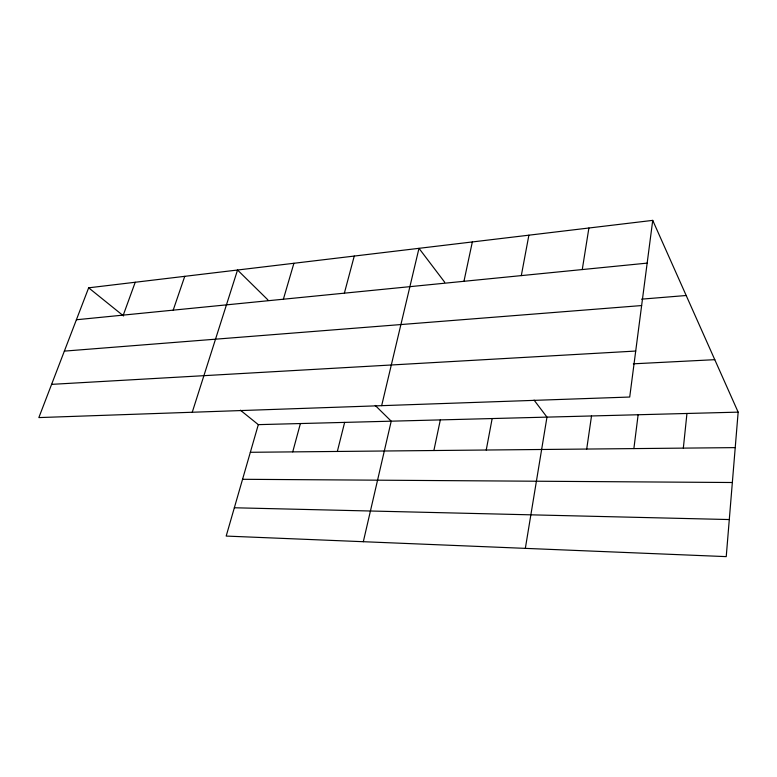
<?xml version="1.0" encoding="UTF-8"?>
<svg xmlns="http://www.w3.org/2000/svg" width="777" height="777" viewBox="0 0 777 777"><rect width="100%" height="100%" fill="white"/><g stroke="black" fill="none" stroke-linecap="round" stroke-linejoin="round"><path stroke-width="1.17" d="M652.729 220.377L629.72 397.037L38.85 417.589L88.656 287.82L652.729 220.377L738.15 412.14L726.233 556.623L226.185 536.072L258.314 424.64L240.384 410.188M683.333 448.115L686.955 413.471M633.877 448.591L638.131 414.743M586.703 449.048L591.52 415.957M582.264 269.561L588.898 228.011M525.339 548.368L546.969 417.123L534.071 400.106M486.237 450.019L492.162 418.55M521.309 275.612L528.884 235.188M433.877 450.524L440.326 419.901M463.956 281.303L472.338 241.948M363.315 541.715L391.219 421.173L375.233 405.448M381.662 405.662L418.988 248.329L444.716 282.255M337.335 451.447L344.638 422.387M344.366 293.172L354.254 256.07M292.735 451.874L300.398 423.543M283.372 299.223L293.91 263.277M192.249 412.257L237.539 270.017L267.9 299.883M173.193 310.149L184.751 276.33M123.281 315.103L135.227 282.255M76.399 319.755L647.163 263.121M641.598 299.155L686.188 295.503M64.365 351.117L641.637 305.555M51.603 384.362L635.712 351.049M633.352 363.821L714.782 359.673M258.314 424.64L738.15 412.14M250.34 452.292L735.227 447.62M242.55 479.292L732.342 482.507M234.343 507.769L729.292 519.551M88.656 287.82L123.562 315.967"/></g></svg>
